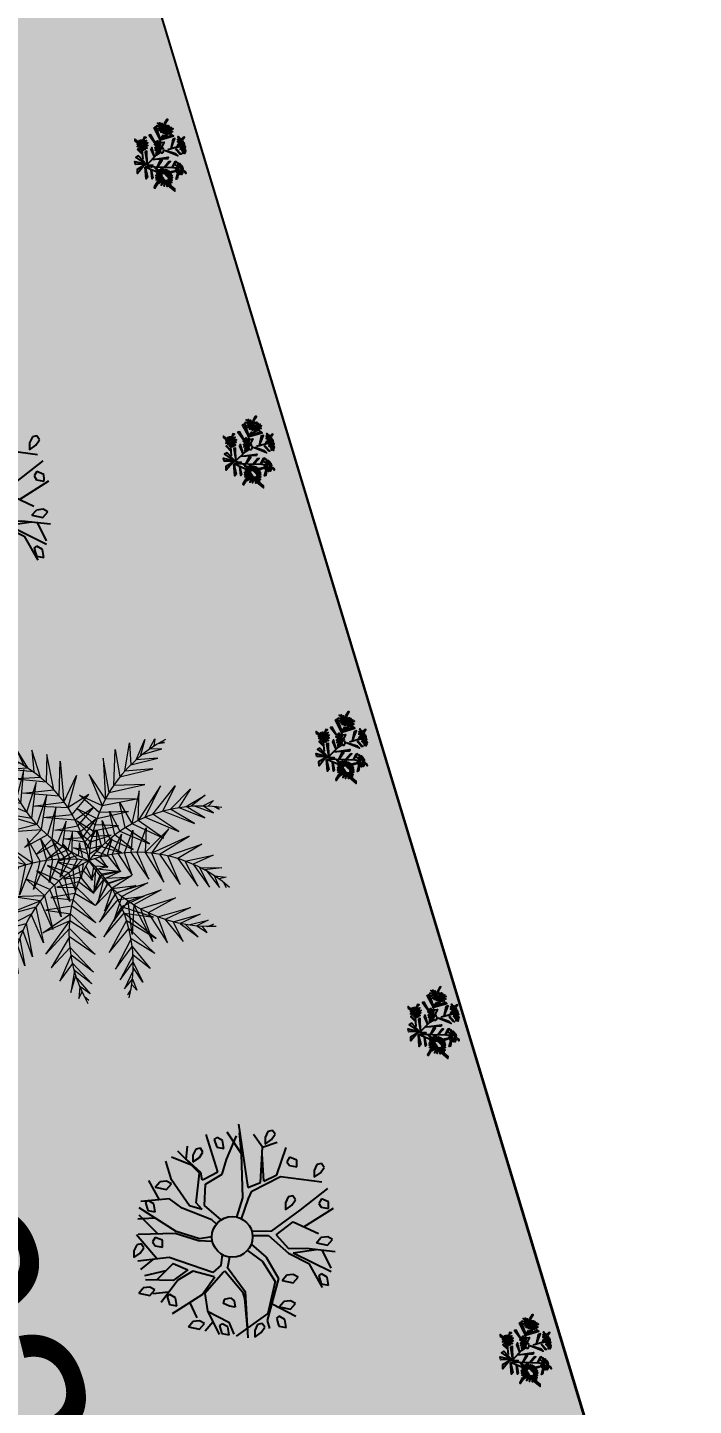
# Model space of a CAD drawing. Header units: millimetres. Extents: x 605064 to 1210630, y 1310999 to 2622410.
# Drawn here: x 605289.35 to 605299.66, y 1311130.92 to 1311152.23 of the extents above; entities that cross this region are included whole.
import ezdxf

# ---------------------------------------------------------------- set-up
doc = ezdxf.new("R2010")
doc.units = ezdxf.units.MM
doc.header["$PDMODE"] = 32
doc.header["$PDSIZE"] = 0.3
for name, color, linetype in [('ARBOLES', 102, 'Continuous'), ('FLORES', 7, 'Continuous'), ('MUEBLES', 1, 'Continuous'), ('PALME-1', 82, 'Continuous')]:
    doc.layers.add(name, color=color, linetype=linetype)
doc.styles.add('PUNTOS PI', font='arial.ttf', dxfattribs={"height": 2.75})
doc.dimstyles.new('COTAS LINDEROS', dxfattribs={"dimscale": 40, "dimtxt": 2.75, "dimasz": 0.06, "dimexe": 0.005, "dimexo": 0.005, "dimgap": 0.005, "dimtad": 2, "dimzin": 0, "dimdsep": 46, "dimtxsty": 'PUNTOS PI', "dimcen": 0.09, "dimclrd": 1, "dimclre": 1, "dimclrt": 3, "dimadec": 0, "dimazin": 0, "dimtfac": 1, "dimtofl": 0, "dimtmove": 0, "dimatfit": 3, "dimldrblk": 'ARCHTICK', "dimfxl": 1, "dimtolj": 1, "dimtzin": 0, "dimarcsym": 0})

# ---------------------------------------------------------------- blocks, each defined once
blk = doc.blocks.new('p_arbol04')
at = {"layer": 'ARBOLES'}
for p, q in [((-1.003, 0.765), (-1.206, 2.042)), ((-0.408, 1.55), (-1.03, 2.13)), ((-0.623, 1.751), (-0.408, 2.362)), ((0.051, 1.875), (0.346, 2.362)), ((0.761, 1.696), (0.543, 2.316)), ((0.739, 1.388), (0.805, 2.293)), ((0.772, 1.945), (1.1, 2.177)), ((-1.138, 1.515), (-1.476, 1.85)), ((-1.41, 1.113), (-1.364, 1.898)), ((-0.178, 0.97), (0.051, 1.875)), ((0.778, 1.371), (0.783, 1.942)), ((1.121, 1.006), (1.721, 1.988)), ((-1.98, 0.646), (-1.849, 1.574)), ((-1.07, 0.749), (-1.815, 1.547)), ((-0.375, 1.086), (-0.408, 1.55)), ((0.018, 0.878), (0.739, 1.388)), ((0.636, 1.196), (0.778, 1.371)), ((2.581, 1.481), (1.362, 0.043)), ((1.571, 1.059), (2.283, 1.298)), ((1.984, 0.831), (2.181, 1.574)), ((1.984, 0.831), (2.41, 1.295)), ((-1.718, 0.414), (-2.406, 1.04)), ((-0.047, 0.205), (-0.375, 1.086)), ((-0.014, 0.623), (-0.178, 0.97)), ((-0.014, 0.623), (0.018, 0.878)), ((0.117, 0.646), (0.608, 1.04)), ((0.608, 1.04), (1.158, 0.873)), ((0.704, 1.166), (0.636, 1.196)), ((0.708, 1.165), (1.121, 1.006)), ((1.034, -0.05), (1.984, 0.831)), ((1.158, 0.873), (1.571, 1.059)), ((2.541, 0.507), (2.64, 0.947)), ((-2.144, -0.12), (-2.668, 0.507)), ((-2.077, 0.227), (-2.603, 0.599)), ((-2.079, 0.738), (-2.537, 0.808)), ((-1.194, -0.839), (-1.718, 0.414)), ((-0.777, 0.094), (-1.07, 0.749)), ((-0.71, 0.11), (-1.003, 0.765)), ((0.136, -0.002), (0.117, 0.646)), ((1.722, -0.143), (2.541, 0.507)), ((2.541, 0.507), (2.934, 0.275)), ((-2.489, -0.25), (-2.832, 0.066)), ((-1.768, 0.206), (-2.439, 0.251)), ((-1.768, 0.206), (-1.62, -0.236)), ((-0.515, -0.225), (-0.777, 0.094)), ((-0.425, -0.127), (-0.71, 0.11)), ((-0.057, 0.021), (-0.047, 0.205)), ((1.362, 0.043), (1.722, -0.143)), ((1.82, -0.189), (2.383, 0.381)), ((-2.046, -0.213), (-2.865, -0.282)), ((-1.62, -0.236), (-2.144, -0.12)), ((-1.554, -0.375), (-2.046, -0.213)), ((-1.259, -0.955), (-1.554, -0.375)), ((0.496, -0.29), (1.034, -0.05)), ((0.551, -0.431), (1.132, -0.189)), ((1.132, -0.189), (1.362, -0.12)), ((1.362, -0.12), (2.246, -0.468)), ((1.82, -0.189), (2.214, -0.352)), ((2.214, -0.352), (3, -0.027)), ((-1.882, -1.048), (-2.898, -0.746)), ((-0.866, -0.885), (-0.616, -0.706)), ((2.246, -0.468), (2.934, -1.488)), ((-2.313, -0.92), (-2.505, -1.372)), ((-1.816, -1.071), (-2.144, -1.465)), ((-1.259, -0.978), (-1.882, -1.048)), ((-0.995, -1.071), (-1.816, -1.071)), ((-0.866, -0.885), (-1.194, -0.839)), ((-0.925, -1.07), (-1.039, -1.872)), ((-0.995, -1.07), (-0.925, -1.07)), ((-0.803, -1.07), (-0.978, -1.928)), ((-0.803, -1.071), (-0.801, -1.071)), ((-0.53, -0.911), (-0.801, -1.071)), ((-0.036, -1.178), (0.018, -1.72)), ((0.182, -1.14), (0.182, -1.72)), ((0.394, -1.003), (0.706, -1.349)), ((0.866, -1.332), (0.474, -0.903)), ((-2.144, -1.465), (-2.439, -2.184)), ((-2.153, -1.476), (-1.98, -2.161)), ((0.706, -1.349), (0.706, -2.138)), ((0.87, -1.512), (0.805, -2.045)), ((0.866, -1.332), (1.886, -1.558)), ((0.87, -1.512), (1.493, -1.628)), ((1.886, -1.558), (2.902, -1.744)), ((-2.287, -1.813), (-2.636, -1.813)), ((-0.978, -1.928), (-1.955, -2.892)), ((-1.039, -1.872), (-1.152, -2.045)), ((0.018, -1.72), (-0.178, -2.393)), ((0.182, -1.72), (-0.047, -2.416)), ((1.493, -1.628), (1.722, -2.416)), ((1.591, -1.966), (2.574, -2.254)), ((-1.98, -2.161), (-2.144, -2.509)), ((-1.152, -2.045), (-1.536, -2.447)), ((-0.047, -2.416), (-1.194, -2.973)), ((-0.178, -2.393), (-1.03, -2.857)), ((0.706, -2.138), (0.87, -2.787)), ((0.805, -2.045), (1.165, -2.44)), ((0.805, -2.231), (1.132, -3.437)), ((0.805, -2.231), (1.328, -2.67)), ((-1.03, -2.857), (-2.144, -2.602)), ((-1.525, -2.442), (-1.759, -2.685)), ((-0.735, -2.764), (-0.539, -3.53)), ((0.87, -2.787), (0.608, -3.553)), ((1.165, -2.44), (1.657, -3.135)), ((1.427, -2.811), (1.198, -3.367))]:
    blk.add_line(p, q, dxfattribs=at)
at = {"layer": 'ARBOLES', "color": 1}
for p, q in [((-0.431, 2.094), (-0.267, 1.802)), ((-0.431, 2.094), (-0.229, 2.094)), ((-0.079, 1.961), (-0.229, 2.094)), ((-0.965, 2.011), (-1.091, 1.802)), ((-1.091, 1.802), (-0.979, 1.616)), ((-0.979, 1.616), (-0.829, 1.802)), ((-0.965, 2.011), (-0.866, 1.988)), ((-0.829, 1.802), (-0.866, 1.988)), ((-0.267, 1.802), (-0.042, 1.802)), ((-0.042, 1.802), (-0.079, 1.961)), ((1.008, 1.882), (0.858, 1.749)), ((0.858, 1.749), (1.083, 1.696)), ((1.196, 1.935), (1.008, 1.882)), ((1.083, 1.696), (1.271, 1.722)), ((1.308, 1.855), (1.196, 1.935)), ((1.271, 1.722), (1.308, 1.855)), ((1.772, 1.719), (1.646, 1.51)), ((1.772, 1.719), (1.87, 1.696)), ((1.908, 1.51), (1.87, 1.696)), ((-2.254, 1.324), (-2.404, 1.191)), ((-2.066, 1.377), (-2.254, 1.324)), ((-1.954, 1.298), (-2.066, 1.377)), ((-1.991, 1.165), (-1.954, 1.298)), ((1.646, 1.51), (1.758, 1.324)), ((1.758, 1.324), (1.908, 1.51)), ((-2.404, 1.191), (-2.179, 1.138)), ((-2.179, 1.138), (-1.991, 1.165)), ((-1.691, 1.085), (-1.729, 0.953)), ((-1.729, 0.953), (-1.616, 0.767)), ((-1.541, 1.112), (-1.691, 1.085)), ((-1.579, 0.793), (-1.466, 0.899)), ((-1.466, 0.899), (-1.541, 1.112)), ((-1.616, 0.767), (-1.579, 0.793)), ((2.808, 0.634), (2.658, 0.501)), ((2.658, 0.501), (2.883, 0.448)), ((2.995, 0.687), (2.808, 0.634)), ((2.883, 0.448), (3.07, 0.475)), ((3.108, 0.608), (2.995, 0.687)), ((3.07, 0.475), (3.108, 0.608)), ((-3.093, 0.395), (-2.928, 0.103)), ((-3.093, 0.395), (-2.891, 0.395)), ((-2.928, 0.103), (-2.703, 0.103)), ((-2.741, 0.262), (-2.891, 0.395)), ((-2.703, 0.103), (-2.741, 0.262)), ((-2.614, -0.298), (-2.741, -0.507)), ((-2.614, -0.298), (-2.516, -0.322)), ((-2.479, -0.507), (-2.516, -0.322)), ((2.695, -0.322), (2.658, -0.454)), ((2.845, -0.295), (2.695, -0.322)), ((2.92, -0.507), (2.845, -0.295)), ((-2.741, -0.507), (-2.628, -0.693)), ((-2.628, -0.693), (-2.479, -0.507)), ((2.658, -0.454), (2.77, -0.64)), ((2.77, -0.64), (2.808, -0.613)), ((2.808, -0.613), (2.92, -0.507)), ((1.758, -1.091), (1.608, -1.224)), ((1.945, -1.038), (1.758, -1.091)), ((2.058, -1.118), (1.945, -1.038)), ((2.02, -1.251), (2.058, -1.118)), ((3.033, -1.091), (2.883, -1.224)), ((3.22, -1.038), (3.033, -1.091)), ((3.333, -1.118), (3.22, -1.038)), ((3.295, -1.251), (3.333, -1.118)), ((-2.868, -1.357), (-2.703, -1.649)), ((-2.868, -1.357), (-2.666, -1.357)), ((-2.516, -1.489), (-2.666, -1.357)), ((-2.479, -1.649), (-2.516, -1.489)), ((-1.669, -1.683), (-1.552, -1.621)), ((-1.552, -1.621), (-1.406, -1.724)), ((1.608, -1.224), (1.833, -1.277)), ((1.833, -1.277), (2.02, -1.251)), ((2.883, -1.224), (3.108, -1.277)), ((3.108, -1.277), (3.295, -1.251)), ((-2.703, -1.649), (-2.479, -1.649)), ((-2.239, -2.024), (-2.366, -2.233)), ((-2.239, -2.024), (-2.141, -2.047)), ((-1.61, -1.869), (-1.669, -1.683)), ((-1.523, -2.014), (-1.61, -1.869)), ((-1.406, -1.869), (-1.523, -2.014)), ((-1.406, -1.724), (-1.406, -1.869)), ((2.395, -1.834), (2.358, -1.967)), ((2.358, -1.967), (2.47, -2.153)), ((2.545, -1.808), (2.395, -1.834)), ((2.508, -2.126), (2.62, -2.02)), ((2.62, -2.02), (2.545, -1.808)), ((-2.366, -2.233), (-2.254, -2.418)), ((-2.254, -2.418), (-2.104, -2.233)), ((-2.104, -2.233), (-2.141, -2.047)), ((2.47, -2.153), (2.508, -2.126)), ((-0.019, -2.525), (0.146, -2.817)), ((-0.019, -2.525), (0.183, -2.525)), ((0.146, -2.817), (0.371, -2.817)), ((0.333, -2.657), (0.183, -2.525)), ((0.371, -2.817), (0.333, -2.657)), ((1.481, -2.551), (1.646, -2.843)), ((1.481, -2.551), (1.683, -2.551)), ((1.833, -2.684), (1.683, -2.551)), ((1.87, -2.843), (1.833, -2.684)), ((-1.654, -2.896), (-1.804, -3.029)), ((-1.804, -3.029), (-1.579, -3.082)), ((-1.466, -2.843), (-1.654, -2.896)), ((-1.579, -3.082), (-1.391, -3.055)), ((-1.354, -2.923), (-1.466, -2.843)), ((-1.391, -3.055), (-1.354, -2.923)), ((-1.194, -2.973), (-1.325, -3.182)), ((-0.979, -3.162), (-1.091, -3.347)), ((-0.866, -3.162), (-0.979, -3.135)), ((-0.829, -3.347), (-0.866, -3.162)), ((-0.656, -2.976), (-0.491, -3.268)), ((-0.656, -2.976), (-0.454, -2.976)), ((-0.304, -3.109), (-0.454, -2.976)), ((-0.267, -3.268), (-0.304, -3.109)), ((0.797, -3.245), (0.671, -3.454)), ((0.797, -3.245), (0.896, -3.268)), ((1.646, -2.843), (1.87, -2.843)), ((-1.091, -3.347), (-0.979, -3.533)), ((-0.979, -3.533), (-0.829, -3.347)), ((-0.491, -3.268), (-0.267, -3.268)), ((0.671, -3.454), (0.783, -3.639)), ((0.783, -3.639), (0.933, -3.454)), ((0.933, -3.454), (0.896, -3.268))]:
    blk.add_line(p, q, dxfattribs=at)
at = {"layer": 'ARBOLES'}
blk.add_circle((-0.03, -0.578), 0.6, dxfattribs=at)
blk = doc.blocks.new('A$C48C97B70')
at = {"layer": 'PALME-1', "lineweight": 5}
for p, q in [((2.072, 6.54), (2.171, 6.533)), ((2.216, 6.497), (2.072, 6.54)), ((2.109, 6.384), (2.41, 6.325)), ((2.556, 6.176), (2.109, 6.384)), ((2.315, 6.6), (2.309, 6.418)), ((2.41, 6.325), (2.315, 6.6)), ((2.552, 6.547), (2.605, 6.122)), ((2.687, 6.026), (2.552, 6.547)), ((2.903, 6.407), (2.793, 5.89)), ((2.912, 5.72), (2.903, 6.407)), ((2.171, 6.148), (2.687, 6.026)), ((2.793, 5.89), (2.171, 6.148)), ((3.221, 6.198), (3.009, 5.561)), ((3.129, 5.334), (3.221, 6.198)), ((2.251, 5.877), (2.912, 5.72)), ((3.009, 5.561), (2.251, 5.877)), ((3.21, 5.152), (3.477, 5.948)), ((3.477, 5.948), (3.277, 4.976)), ((2.388, 5.472), (3.129, 5.334)), ((3.21, 5.152), (2.388, 5.472)), ((3.277, 4.976), (3.756, 5.506)), ((3.756, 5.506), (3.328, 4.818)), ((2.535, 5.1), (3.277, 4.976)), ((3.328, 4.818), (2.535, 5.1)), ((2.683, 4.767), (3.377, 4.635)), ((3.409, 4.484), (2.683, 4.767)), ((3.909, 4.977), (3.328, 4.818)), ((3.377, 4.635), (3.909, 4.977)), ((5.099, 4.709), (4.7, 4.004)), ((4.863, 4.035), (5.099, 4.709)), ((5.621, 4.675), (4.863, 4.035)), ((5.049, 4.06), (5.621, 4.675)), ((1.619, 4.431), (2.125, 3.798)), ((1.959, 3.803), (1.619, 4.431)), ((2.169, 4.399), (2.125, 3.798)), ((2.314, 3.783), (2.169, 4.399)), ((2.871, 4.392), (3.435, 4.33)), ((3.454, 4.176), (2.871, 4.392)), ((3.925, 4.65), (3.409, 4.484)), ((3.435, 4.33), (3.925, 4.65)), ((3.893, 4.364), (3.454, 4.176)), ((3.464, 4.032), (3.893, 4.364)), ((4.221, 3.864), (4.266, 4.448)), ((4.266, 4.448), (4.368, 3.915)), ((4.516, 3.959), (4.561, 4.59)), ((4.561, 4.59), (4.7, 4.004)), ((5.248, 4.076), (5.963, 4.571)), ((5.963, 4.571), (5.505, 4.079)), ((5.691, 4.07), (6.298, 4.391)), ((6.298, 4.391), (5.897, 4.047)), ((0.788, 4.157), (1.318, 3.745)), ((1.572, 3.782), (0.788, 4.157)), ((1.109, 4.315), (1.959, 3.803)), ((1.771, 3.798), (1.109, 4.315)), ((2.483, 4.305), (2.467, 3.763)), ((2.621, 3.736), (2.483, 4.305)), ((2.742, 4.179), (2.773, 3.702)), ((2.911, 3.665), (2.742, 4.179)), ((2.956, 4.034), (3.027, 3.628)), ((3.19, 3.57), (2.956, 4.034)), ((3.012, 4.138), (3.464, 4.032)), ((3.469, 3.911), (3.012, 4.138)), ((3.468, 3.739), (3.827, 4.113)), ((3.827, 4.113), (3.469, 3.911)), ((3.685, 3.61), (3.842, 4.104)), ((3.842, 4.104), (3.836, 3.693)), ((3.945, 3.747), (4.03, 4.282)), ((4.03, 4.282), (4.076, 3.806)), ((4.7, 4.004), (5.327, 3.442)), ((5.327, 3.442), (4.863, 4.035)), ((5.049, 4.06), (5.724, 3.492)), ((5.724, 3.492), (5.248, 4.076)), ((5.505, 4.079), (6.145, 3.565)), ((6.145, 3.565), (5.691, 4.07)), ((5.897, 4.047), (6.422, 3.625)), ((6.068, 4.019), (6.59, 4.15)), ((6.422, 3.625), (6.068, 4.019)), ((6.59, 4.15), (6.19, 3.993)), ((0.485, 3.926), (0.936, 3.651)), ((1.136, 3.706), (0.485, 3.926)), ((1.318, 3.745), (0.768, 3.135)), ((0.768, 3.135), (1.136, 3.706)), ((1.771, 3.798), (1.195, 3.13)), ((1.195, 3.13), (1.572, 3.782)), ((1.595, 3.144), (1.959, 3.803)), ((2.125, 3.798), (1.595, 3.144)), ((1.958, 3.173), (2.314, 3.783)), ((2.467, 3.763), (1.958, 3.173)), ((2.375, 3.225), (2.621, 3.736)), ((2.773, 3.702), (2.375, 3.225)), ((2.661, 3.273), (2.911, 3.665)), ((3.181, 3.857), (3.468, 3.739)), ((3.462, 3.617), (3.181, 3.857)), ((3.836, 3.693), (4.254, 3.401)), ((4.254, 3.401), (3.945, 3.747)), ((4.076, 3.806), (4.544, 3.399)), ((4.544, 3.399), (4.221, 3.864)), ((4.368, 3.915), (4.964, 3.413)), ((4.964, 3.413), (4.516, 3.959)), ((6.261, 3.976), (6.658, 3.683)), ((6.462, 3.919), (6.749, 3.967)), ((6.658, 3.683), (6.462, 3.919)), ((6.749, 3.967), (6.592, 3.874)), ((6.706, 3.831), (6.813, 3.725)), ((6.813, 3.725), (6.759, 3.809)), ((0.108, 3.437), (0.277, 3.37)), ((0.398, 3.434), (0.108, 3.437)), ((0.236, 3.642), (0.655, 3.551)), ((0.772, 3.596), (0.236, 3.642)), ((0.588, 3.523), (0.242, 3.171)), ((0.242, 3.171), (0.398, 3.434)), ((0.936, 3.651), (0.485, 3.15)), ((0.485, 3.15), (0.772, 3.596)), ((3.027, 3.628), (2.661, 3.273)), ((2.982, 3.339), (3.19, 3.57)), ((3.302, 3.524), (2.982, 3.339)), ((3.333, 3.347), (3.387, 2.981)), ((3.581, 3.546), (3.927, 3.415)), ((3.927, 3.415), (3.685, 3.61)), ((0.172, 3.309), (0.083, 3.188)), ((0.083, 3.188), (0.123, 3.278)), ((2.517, 3.065), (2.973, 2.919)), ((3.058, 3.034), (2.517, 3.065)), ((3.248, 3.258), (2.731, 3.212)), ((2.731, 3.212), (3.134, 3.129)), ((3.331, 2.658), (3.058, 3.034)), ((3.134, 3.129), (3.331, 2.658)), ((3.387, 2.981), (3.248, 3.258)), ((3.534, 3.189), (3.34, 2.708)), ((3.34, 2.708), (3.598, 3.029)), ((3.494, 3.304), (3.845, 3.186)), ((3.845, 3.186), (3.534, 3.189)), ((3.598, 3.029), (4.106, 2.989)), ((2.305, 2.87), (2.804, 2.657)), ((2.885, 2.79), (2.305, 2.87)), ((3.27, 2.374), (2.885, 2.79)), ((2.973, 2.919), (3.27, 2.374)), ((3.647, 2.918), (3.373, 2.451)), ((3.373, 2.451), (3.71, 2.789)), ((4.106, 2.989), (3.647, 2.918)), ((3.71, 2.789), (4.331, 2.805)), ((4.331, 2.805), (3.785, 2.652)), ((1.871, 2.113), (2.646, 2.352)), ((2.103, 2.613), (2.646, 2.352)), ((2.729, 2.522), (2.103, 2.613)), ((2.646, 2.352), (3.06, 1.619)), ((3.166, 1.967), (2.729, 2.522)), ((2.804, 2.657), (3.166, 1.967)), ((3.785, 2.652), (3.45, 2.173)), ((3.45, 2.173), (3.866, 2.519)), ((3.953, 2.391), (3.586, 1.876)), ((3.866, 2.519), (4.646, 2.527)), ((4.646, 2.527), (3.953, 2.391)), ((1.792, 1.596), (2.581, 2.199)), ((2.516, 2.023), (1.792, 1.596)), ((2.581, 2.199), (1.871, 2.113)), ((2.516, 2.023), (2.926, 1.242)), ((3.06, 1.619), (2.581, 2.199)), ((3.586, 1.876), (4.066, 2.239)), ((3.926, 1.441), (4.066, 2.239)), ((4.172, 2.112), (3.926, 1.441)), ((4.066, 2.239), (4.908, 2.274)), ((4.908, 2.274), (4.172, 2.112)), ((4.35, 1.136), (4.172, 2.112)), ((2.457, 1.832), (1.821, 1.24)), ((2.926, 1.242), (2.457, 1.832)), ((4.3, 1.974), (5.183, 1.983)), ((4.3, 1.974), (4.35, 1.136)), ((5.183, 1.983), (4.444, 1.835)), ((4.444, 1.835), (4.68, 0.999)), ((4.68, 0.999), (4.639, 1.669)), ((4.639, 1.669), (5.461, 1.659)), ((1.821, 1.24), (2.399, 1.582)), ((2.369, 1.398), (1.925, 0.874)), ((2.764, 0.846), (2.369, 1.398)), ((2.399, 1.582), (2.764, 0.846)), ((5.461, 1.659), (4.789, 1.558)), ((4.789, 1.558), (5.053, 0.924)), ((5.053, 0.924), (4.963, 1.444)), ((4.963, 1.444), (5.636, 1.437)), ((5.636, 1.437), (5.112, 1.358)), ((5.112, 1.358), (5.431, 0.925)), ((1.925, 0.874), (2.347, 1.192)), ((2.338, 1.019), (2.097, 0.538)), ((2.647, 0.589), (2.338, 1.019)), ((2.347, 1.192), (2.647, 0.589)), ((5.431, 0.925), (5.223, 1.3)), ((5.289, 1.268), (5.782, 1.241)), ((5.782, 1.241), (5.48, 1.184)), ((5.48, 1.184), (5.67, 0.964)), ((5.67, 0.964), (5.609, 1.136)), ((5.724, 1.097), (5.874, 1.11)), ((5.874, 1.11), (5.78, 1.08)), ((2.097, 0.538), (2.337, 0.894)), ((2.338, 0.821), (2.539, 0.37)), ((2.351, 0.612), (2.242, 0.343)), ((2.242, 0.343), (2.366, 0.476)), ((2.539, 0.37), (2.351, 0.612)), ((2.384, 0.355), (2.464, 0.229)), ((2.464, 0.229), (2.394, 0.298))]:
    blk.add_line(p, q, dxfattribs=at)
for points in [[(2.155, 6.219), (2.027, 6.48), (2.16, 6.356)], [(2.156, 6.01), (2.325, 6.474), (2.155, 6.219)], [(2.17, 6.478), (2.241, 6.61), (2.176, 6.535)], [(2.17, 5.812), (1.897, 6.276), (2.16, 5.937)], [(2.191, 5.641), (2.448, 6.263), (2.17, 5.812)], [(2.271, 5.255), (2.584, 6.015), (2.227, 5.436)], [(2.227, 5.436), (1.748, 5.928), (2.191, 5.641)], [(4.393, 4.884), (4.496, 5.717), (4.256, 4.754)], [(4.545, 5.014), (4.834, 5.833), (4.75, 5.166)], [(4.907, 5.267), (5.211, 5.884), (5.087, 5.37)], [(5.242, 5.447), (5.588, 5.859), (5.357, 5.498)], [(5.621, 5.597), (5.824, 5.804), (5.752, 5.637)], [(5.87, 5.669), (6.018, 5.646), (5.926, 5.682)], [(2.346, 5.01), (1.67, 5.556), (2.271, 5.255)], [(2.418, 4.824), (2.773, 5.631), (2.346, 5.01)], [(4.256, 4.754), (4.053, 5.439), (4.142, 4.634)], [(5.087, 5.37), (5.76, 5.335), (5.242, 5.447)], [(5.424, 5.526), (5.918, 5.521), (5.621, 5.597)], [(2.418, 4.824), (1.666, 5.198), (2.495, 4.652)], [(2.57, 4.504), (2.932, 5.265), (2.495, 4.652)], [(4.019, 4.489), (3.686, 5.027), (4.142, 4.634)], [(4.393, 4.884), (5.273, 4.819), (4.545, 5.014)], [(4.75, 5.166), (5.571, 5.125), (4.907, 5.267)], [(2.495, 4.652), (1.781, 4.688), (2.57, 4.504)], [(2.749, 4.211), (3.062, 4.925), (2.665, 4.34)], [(3.836, 4.239), (3.531, 4.739), (3.925, 4.367)], [(4.142, 4.634), (4.98, 4.546), (4.256, 4.754)], [(2.665, 4.34), (2.047, 4.205), (2.57, 4.504)], [(2.936, 3.961), (3.195, 4.526), (2.84, 4.084)], [(3.681, 3.983), (3.437, 4.467), (3.752, 4.108)], [(3.925, 4.367), (4.703, 4.31), (4.019, 4.489)], [(2.84, 4.084), (2.267, 3.963), (2.749, 4.211)], [(3.112, 3.763), (3.275, 4.247), (3.03, 3.852)], [(3.551, 3.72), (3.388, 4.212), (3.624, 3.876)], [(3.752, 4.108), (4.371, 4.052), (3.836, 4.239)], [(3.03, 3.852), (2.492, 3.783), (2.936, 3.961)], [(3.235, 3.642), (2.716, 3.653), (3.112, 3.763)], [(3.325, 3.56), (3.354, 3.929), (3.235, 3.642)], [(3.504, 3.607), (3.861, 3.703), (3.551, 3.72)], [(3.624, 3.876), (4.134, 3.884), (3.681, 3.983)], [(3.73, 3.458), (4.128, 3.79), (3.902, 3.447)], [(4.023, 3.434), (4.383, 3.838), (4.165, 3.413)], [(4.318, 3.383), (4.671, 3.85), (4.469, 3.347)], [(4.618, 3.304), (4.996, 3.811), (4.797, 3.243)], [(2.338, 3.057), (1.86, 3.471), (2.176, 2.959)], [(2.614, 3.199), (2.169, 3.579), (2.474, 3.131)], [(2.892, 3.311), (2.453, 3.629), (2.757, 3.26)], [(3.173, 3.397), (2.712, 3.637), (3.007, 3.35)], [(3.007, 3.35), (2.918, 2.847), (2.892, 3.311)], [(3.291, 3.426), (3.14, 3.089), (3.173, 3.397)], [(3.608, 3.461), (3.828, 3.163), (3.73, 3.458)], [(3.902, 3.447), (4.096, 2.975), (4.023, 3.434)], [(4.165, 3.413), (4.34, 2.817), (4.318, 3.383)], [(4.469, 3.347), (4.701, 2.603), (4.618, 3.304)], [(4.951, 3.181), (5.513, 3.622), (4.797, 3.243)], [(2.039, 2.865), (1.395, 3.175), (2.176, 2.959)], [(2.474, 3.131), (2.407, 2.354), (2.338, 3.057)], [(2.757, 3.26), (2.714, 2.641), (2.614, 3.199)], [(3.645, 3.048), (3.314, 2.661), (3.689, 2.935)], [(3.524, 3.316), (3.359, 2.985), (3.577, 3.207)], [(3.577, 3.207), (4.054, 3.003), (3.645, 3.048)], [(4.797, 3.243), (5.023, 2.432), (4.951, 3.181)], [(5.122, 3.102), (5.935, 3.312), (4.951, 3.181)], [(5.122, 3.102), (5.384, 2.259), (5.298, 3.008)], [(5.298, 3.008), (6.166, 3.04), (5.516, 2.873)], [(1.889, 2.751), (1.05, 2.782), (2.039, 2.865)], [(1.889, 2.751), (1.814, 1.872), (1.737, 2.622)], [(2.176, 2.959), (2.13, 2.118), (2.039, 2.865)], [(3.735, 2.799), (3.284, 2.372), (3.778, 2.649)], [(3.689, 2.935), (4.213, 2.799), (3.735, 2.799)], [(5.516, 2.873), (5.778, 2.094), (5.667, 2.764)], [(5.667, 2.764), (6.352, 2.708), (5.829, 2.634)], [(1.737, 2.622), (0.883, 2.467), (1.554, 2.443)], [(1.554, 2.443), (1.465, 1.626), (1.429, 2.305)], [(3.815, 2.498), (3.259, 1.952), (3.845, 2.347)], [(3.778, 2.649), (4.355, 2.548), (3.815, 2.498)], [(3.845, 2.347), (4.468, 2.241), (3.872, 2.159)], [(5.829, 2.634), (6.043, 1.995), (5.957, 2.518)], [(5.957, 2.518), (6.468, 2.348), (6.047, 2.431)], [(6.097, 2.378), (6.274, 1.917), (6.236, 2.221)], [(1.198, 2.002), (0.737, 1.726), (1.13, 1.897)], [(1.429, 2.305), (0.772, 2.102), (1.299, 2.143)], [(1.299, 2.143), (1.227, 1.473), (1.198, 2.002)], [(3.872, 2.159), (3.253, 1.588), (3.887, 1.994)], [(3.887, 1.994), (4.536, 1.694), (3.872, 2.159)], [(6.236, 2.221), (6.503, 2.108), (6.321, 2.114)], [(6.394, 2.016), (6.426, 1.87), (6.427, 1.969)], [(1.092, 1.835), (1.018, 1.347), (0.99, 1.652)], [(3.895, 1.806), (3.264, 1.188), (3.891, 1.606)], [(3.895, 1.806), (4.452, 1.178), (3.887, 1.994)], [(0.99, 1.652), (0.753, 1.484), (0.93, 1.529)], [(0.88, 1.418), (0.879, 1.268), (0.858, 1.364)], [(3.87, 1.351), (3.296, 0.762), (3.843, 1.166)], [(3.891, 1.606), (4.315, 0.848), (3.87, 1.351)], [(3.843, 1.166), (4.104, 0.531), (3.8, 0.963)], [(3.8, 0.963), (3.329, 0.481), (3.756, 0.796)], [(3.756, 0.796), (3.836, 0.264), (3.718, 0.676)], [(3.694, 0.607), (3.365, 0.24), (3.618, 0.413)], [(3.618, 0.413), (3.639, 0.123), (3.562, 0.288)], [(3.507, 0.179), (3.392, 0.083), (3.48, 0.128)]]:
    blk.add_lwpolyline(points, dxfattribs=at)
for centre, start, end in [((5.589, 6.144), 171.0105, 231.4464), ((6.694, 2.334), 100.4762, 160.9122), ((4.041, 0.074), 99.9493, 160.3853), ((0.46, 1.763), 329.1163, 29.5523), ((3.594, 0.025), 32.0006, 92.4366)]:
    blk.add_arc(centre, 3.435, start, end, dxfattribs=at)
at = {"layer": 'PALME-1', "lineweight": 5, "extrusion": (0, 0, -1)}
for centre, major_axis, start_param, end_param in [((0.035, 3.843), (2.429, 2.429), -0.156897, 0.89791), ((1.947, 0.368), (-2.429, 2.429), 0.182844, 1.237651), ((5.421, 0.645), (-2.429, 2.429), 0.173647, 1.228454), ((5.771, 0.927), (2.429, 2.429), 3.700109, 4.754916), ((6.759, 4.372), (-2.429, 2.429), 4.173367, 5.228174)]:
    blk.add_ellipse(centre, major_axis=major_axis, ratio=1, start_param=start_param, end_param=end_param, dxfattribs=at)
blk = doc.blocks.new('FLORES-1')
at = {"color": 86, "linetype": 'Continuous'}
for p, q in [((0.05, 0.385), (0.045, 0.422)), ((0.05, 0.382), (0.061, 0.281)), ((0.054, 0.385), (0.068, 0.419)), ((-0.188, 0.272), (-0.183, 0.181)), ((-0.183, 0.181), (-0.159, 0.155)), ((-0.159, 0.155), (-0.182, 0.283)), ((0.23, 0.294), (0.188, 0.231)), ((-0.141, 0.099), (-0.027, -0.013)), ((-0.074, 0.088), (-0.105, 0.101)), ((-0.064, 0.077), (-0.101, 0.09)), ((0.056, 0.146), (-0.002, 0.01)), ((0.168, 0.017), (0.07, -0.012)), ((0.168, 0.017), (0.196, 0.029))]:
    blk.add_line(p, q, dxfattribs=at)
at = {"color": 1, "linetype": 'Continuous'}
for p, q in [((-0.183, 0.183), (-0.196, 0.169)), ((0.056, 0.146), (0.064, 0.192)), ((0.069, 0.177), (0.069, 0.199))]:
    blk.add_line(p, q, dxfattribs=at)
for points in [[(0.084, 0.441), (0.152, 0.44), (0.085, 0.447), (0.124, 0.455), (0.072, 0.453), (0.087, 0.468), (0.06, 0.456), (0.064, 0.474), (0.051, 0.456), (0.05, 0.474), (0.045, 0.457), (0.036, 0.47), (0.04, 0.457), (0.023, 0.465), (0.033, 0.457), (0.015, 0.47), (0.017, 0.454), (-0.001, 0.459), (0.011, 0.451), (-0.017, 0.462), (-0.001, 0.45), (-0.035, 0.448), (-0.004, 0.442), (-0.047, 0.437), (0.006, 0.44), (-0.037, 0.419), (0.016, 0.439), (-0.004, 0.418), (0.022, 0.443), (0.016, 0.409), (0.033, 0.442), (0.036, 0.418), (0.042, 0.442), (0.05, 0.41), (0.048, 0.441), (0.076, 0.417), (0.065, 0.439), (0.107, 0.412), (0.074, 0.44), (0.127, 0.42), (0.089, 0.442)], [(-0.157, 0.318), (-0.107, 0.327), (-0.161, 0.329), (-0.128, 0.346), (-0.163, 0.335), (-0.148, 0.355), (-0.167, 0.338), (-0.169, 0.36), (-0.176, 0.339), (-0.18, 0.36), (-0.181, 0.338), (-0.191, 0.359), (-0.192, 0.336), (-0.209, 0.354), (-0.2, 0.336), (-0.227, 0.342), (-0.209, 0.328), (-0.239, 0.333), (-0.212, 0.32), (-0.244, 0.321), (-0.209, 0.317), (-0.238, 0.301), (-0.202, 0.317), (-0.228, 0.286), (-0.194, 0.311), (-0.202, 0.277), (-0.182, 0.31), (-0.176, 0.275), (-0.173, 0.31), (-0.152, 0.282), (-0.163, 0.32), (-0.123, 0.296), (-0.161, 0.315)], [(0.271, 0.347), (0.243, 0.307), (0.28, 0.334), (0.258, 0.297), (0.289, 0.324), (0.268, 0.282), (0.294, 0.316), (0.29, 0.273), (0.305, 0.315), (0.317, 0.258), (0.315, 0.304), (0.35, 0.265), (0.327, 0.307), (0.374, 0.287), (0.344, 0.313), (0.369, 0.309), (0.332, 0.326), (0.352, 0.33), (0.324, 0.336), (0.331, 0.347), (0.316, 0.346), (0.319, 0.362), (0.304, 0.362), (0.306, 0.384), (0.293, 0.373), (0.294, 0.392), (0.278, 0.386), (0.273, 0.409), (0.265, 0.386), (0.251, 0.419), (0.262, 0.377), (0.224, 0.401), (0.259, 0.375), (0.21, 0.378), (0.259, 0.367), (0.215, 0.357), (0.268, 0.358), (0.22, 0.342), (0.271, 0.351), (0.226, 0.329), (0.266, 0.341)], [(-0.161, 0.17), (-0.138, 0.187), (-0.16, 0.156), (-0.125, 0.173), (-0.153, 0.149), (-0.107, 0.154), (-0.149, 0.14), (-0.102, 0.131), (-0.151, 0.128), (-0.104, 0.11), (-0.151, 0.116), (-0.105, 0.094), (-0.159, 0.11), (-0.131, 0.072), (-0.17, 0.108), (-0.151, 0.054), (-0.173, 0.105), (-0.174, 0.045), (-0.182, 0.107), (-0.196, 0.04), (-0.198, 0.11), (-0.221, 0.046), (-0.215, 0.11), (-0.243, 0.051), (-0.228, 0.109), (-0.27, 0.068), (-0.238, 0.119), (-0.29, 0.093), (-0.248, 0.129), (-0.305, 0.123), (-0.257, 0.144), (-0.311, 0.148), (-0.257, 0.153), (-0.304, 0.169), (-0.253, 0.161), (-0.287, 0.186), (-0.248, 0.17), (-0.262, 0.201), (-0.24, 0.176), (-0.237, 0.213), (-0.23, 0.179), (-0.217, 0.217), (-0.218, 0.176), (-0.199, 0.215), (-0.205, 0.178), (-0.188, 0.215), (-0.195, 0.173)], [(-0.177, 0.172), (-0.183, 0.168), (-0.179, 0.175)], [(-0.169, 0.164), (-0.172, 0.161), (-0.169, 0.165)], [(-0.166, 0.196), (-0.161, 0.206), (-0.167, 0.2)], [(-0.161, 0.176), (-0.147, 0.195), (-0.163, 0.183)], [(0.079, 0.181), (0.071, 0.145), (0.07, 0.173)], [(0.081, 0.193), (0.082, 0.199), (0.083, 0.195)], [(0.099, 0.195), (0.086, 0.154), (0.085, 0.185)], [(0.149, 0.231), (0.179, 0.239), (0.147, 0.224), (0.194, 0.21), (0.144, 0.217), (0.19, 0.193), (0.15, 0.195), (0.17, 0.167), (0.12, 0.192), (0.135, 0.159), (0.112, 0.2), (0.11, 0.152), (0.101, 0.196)], [(0.225, 0.069), (0.258, 0.082), (0.237, 0.065), (0.264, 0.069), (0.237, 0.056), (0.266, 0.058), (0.237, 0.05), (0.272, 0.045), (0.243, 0.04), (0.273, 0.027), (0.245, 0.035), (0.257, 0.006), (0.236, 0.028), (0.245, -0.007), (0.232, 0.025), (0.222, -0.015), (0.224, 0.023), (0.2, -0.002), (0.211, 0.024), (0.176, 0.009), (0.206, 0.034), (0.159, 0.034), (0.197, 0.043), (0.157, 0.052), (0.192, 0.054), (0.163, 0.077), (0.196, 0.063), (0.188, 0.095), (0.202, 0.068), (0.213, 0.106), (0.218, 0.075), (0.244, 0.104), (0.229, 0.067)]]:
    blk.add_lwpolyline(points, dxfattribs=at)
at = {"color": 50, "linetype": 'Continuous'}
for points in [[(0.043, 0.454), (0.04, 0.455), (0.029, 0.455), (0.02, 0.453), (0.007, 0.451), (-0.004, 0.448), (-0.008, 0.445), (-0.004, 0.442), (0.015, 0.441), (0.033, 0.442), (0.055, 0.441), (0.069, 0.441), (0.084, 0.443), (0.081, 0.452), (0.067, 0.455), (0.053, 0.455), (0.039, 0.453)], [(-0.161, 0.317), (-0.16, 0.319), (-0.16, 0.324), (-0.162, 0.328), (-0.169, 0.335), (-0.171, 0.336), (-0.182, 0.337), (-0.192, 0.335), (-0.203, 0.327), (-0.207, 0.32), (-0.204, 0.314), (-0.198, 0.311), (-0.188, 0.312), (-0.178, 0.313), (-0.167, 0.315), (-0.159, 0.317)], [(0.278, 0.38), (0.271, 0.381), (0.263, 0.378), (0.262, 0.372), (0.268, 0.362), (0.275, 0.351), (0.288, 0.337), (0.301, 0.321), (0.317, 0.307), (0.326, 0.313), (0.322, 0.329), (0.315, 0.34), (0.307, 0.35), (0.294, 0.366), (0.28, 0.377)], [(0.117, 0.232), (0.11, 0.234), (0.1, 0.236), (0.088, 0.236), (0.074, 0.234), (0.063, 0.228), (0.054, 0.219), (0.051, 0.211), (0.054, 0.204), (0.063, 0.201), (0.08, 0.2), (0.086, 0.199)], [(0.104, 0.197), (0.108, 0.196), (0.124, 0.195), (0.137, 0.199), (0.144, 0.211), (0.139, 0.22), (0.136, 0.222)], [(0.231, 0.049), (0.23, 0.053), (0.227, 0.057), (0.219, 0.062), (0.207, 0.062), (0.2, 0.056), (0.204, 0.049), (0.207, 0.041), (0.214, 0.031), (0.224, 0.03), (0.232, 0.031), (0.237, 0.039), (0.234, 0.048), (0.23, 0.052)]]:
    blk.add_lwpolyline(points, dxfattribs=at)
at = {"color": 86, "linetype": 'Continuous'}
for points in [[(0.102, 0.471), (0.12, 0.499), (0.122, 0.485), (0.114, 0.464)], [(-0.217, 0.356), (-0.235, 0.368), (-0.251, 0.364), (-0.223, 0.355)], [(-0.136, 0.247), (-0.09, 0.317), (-0.09, 0.296), (-0.132, 0.248)], [(0.062, 0.261), (-0.009, 0.344), (-0.042, 0.357), (0.067, 0.244)], [(0.041, 0.367), (-0.039, 0.398), (-0.032, 0.385), (0.038, 0.363)], [(0.078, 0.41), (0.053, 0.382)], [(0.06, 0.318), (0.146, 0.399), (0.146, 0.372), (0.056, 0.312)], [(0.194, 0.245), (0.178, 0.395), (0.192, 0.388), (0.198, 0.257), (0.217, 0.334), (0.218, 0.299), (0.203, 0.259)], [(0.333, 0.356), (0.368, 0.404), (0.371, 0.393), (0.338, 0.35)], [(-0.3, 0.135), (-0.385, 0.181), (-0.363, 0.19), (-0.305, 0.159)], [(-0.219, 0.287), (-0.27, 0.256), (-0.269, 0.243), (-0.208, 0.289)], [(-0.17, 0.299), (-0.144, 0.266), (-0.019, -0.02)], [(-0.104, 0.181), (-0.069, 0.258), (-0.065, 0.242), (-0.102, 0.175)], [(-0.071, 0.106), (-0.022, 0.181), (-0.019, 0.155), (-0.068, 0.101)], [(0.024, 0.093), (-0.016, 0.254), (-0.03, 0.244), (0.026, 0.082)], [(0.062, 0.168), (0.163, 0.241), (0.154, 0.275), (0.06, 0.167)], [(0.179, 0.183), (0.282, 0.17), (0.286, 0.151), (0.178, 0.18)], [(0.196, 0.245), (0.339, 0.231), (0.342, 0.253), (0.198, 0.247)], [(-0.223, 0.04), (-0.262, -0.01), (-0.273, -0.009), (-0.233, 0.049)], [(-0.078, 0.029), (-0.159, 0.014), (-0.167, 0.003), (-0.073, 0.029)], [(0.004, -0.008), (-0.032, 0.064), (-0.046, 0.045), (0.001, -0.001)], [(-0.003, 0.006), (0.12, -0.041), (0.116, -0.073), (0.006, -0.002)], [(0, 0.014), (0.133, 0.064), (0.132, 0.042), (0.004, 0.013)], [(0.044, 0.117), (0.149, 0.129), (0.134, 0.111), (0.045, 0.114)], [(0.129, 0.002), (0.184, -0.022), (0.193, -0.017), (0.134, 0.002)], [(0.262, 0.015), (0.304, -0.01), (0.288, -0.016), (0.26, 0.004)], [(0.264, 0.078), (0.276, 0.111), (0.287, 0.094), (0.268, 0.079)], [(-0.019, -0.02), (-0.132, -0.038), (-0.144, -0.059), (-0.021, -0.02)], [(0.01, -0.004), (-0.054, -0.123), (-0.011, -0.107), (0.004, -0.008)], [(0.006, -0.002), (0.047, -0.107), (0.08, -0.101), (0.01, -0.004)]]:
    blk.add_lwpolyline(points, dxfattribs=at)
at = {"color": 50, "linetype": 'Continuous'}
blk.add_lwpolyline([(-0.175, 0.155), (-0.175, 0.155), (-0.179, 0.155), (-0.183, 0.156), (-0.186, 0.157), (-0.188, 0.159), (-0.19, 0.16), (-0.192, 0.161), (-0.195, 0.162), (-0.205, 0.167), (-0.215, 0.171), (-0.232, 0.17), (-0.243, 0.162), (-0.249, 0.153), (-0.246, 0.139), (-0.236, 0.123), (-0.222, 0.119), (-0.202, 0.116), (-0.186, 0.113), (-0.165, 0.111), (-0.156, 0.13), (-0.161, 0.146)], close=True, dxfattribs=at)
blk = doc.blocks.new('arbusto5')
at = {"layer": 'FLORES'}
blk.add_blockref('FLORES-1', (0.144, 0.059), dxfattribs=at)
blk = doc.blocks.new('*D132')
at = {"color": 1, "lineweight": -2, "transparency": 16777216}
for p, q in [((605277.406, 1311151.12), (605279.905, 1311152.003)), ((605280.516, 1311149.673), (605282.918, 1311142.869)), ((605281.407, 1311139.79), (605283.906, 1311140.672)), ((605283.717, 1311140.606), (605288.695, 1311126.511))]:
    blk.add_line(p, q, dxfattribs=at)
at = {"color": 1, "transparency": 16777216}
for points in [[(605280.893, 1311149.806), (605280.138, 1311149.54), (605279.716, 1311151.936)], [(605283.295, 1311143.002), (605282.541, 1311142.736), (605283.717, 1311140.606)]]:
    blk.add_solid(points, dxfattribs=at)
at = {"layer": 'Defpoints', "color": 0, "transparency": 16777216}
for p in [(605277.218, 1311151.054), (605283.717, 1311140.606), (605281.219, 1311139.724)]:
    blk.add_point(p, dxfattribs=at)
at = {"color": 3, "transparency": 16777216, "insert": (605288.118, 1311132.961), "char_height": 2.75, "attachment_point": 5, "rotation": 289.4493, "style": 'PUNTOS PI'}
blk.add_mtext('\\A1;12.02m', dxfattribs=at)
blk = doc.blocks.new('_ArchTick')
at = {"color": 0, "linetype": 'ByBlock', "const_width": 0.15}
blk.add_lwpolyline([(-0.5, -0.5), (0.5, 0.5)], dxfattribs=at)

msp = doc.modelspace()

# ---------------------------------------------------------------- hatches: boundary and pattern name
at = {"true_color": 0xf8f6af}
h = msp.add_hatch(color=51, dxfattribs=at)
h.dxf.hatch_style = 1
h.paths.add_polyline_path([(605287.356, 1311165.848), (605268.846, 1311159.363), (605268.09, 1311159.098), (605271.388, 1311149.7, 0.41593), (605272.258, 1311149.301), (605277.218, 1311151.054), (605281.196, 1311139.715), (605276.258, 1311137.972, 0.350964), (605275.806, 1311137.108), (605277.537, 1311132.176, 0.362883), (605278.421, 1311131.782), (605286.45, 1311134.564, -0.318731), (605286.855, 1311134.36), (605290.78, 1311123.174), (605299.358, 1311126.177), (605298.66, 1311128.427)])
h.paths.add_polyline_path([(605284.386, 1311146.624), (605287.776, 1311147.819), (605287.405, 1311148.872), (605284.015, 1311147.677)], flags=24)
h.paths.add_polyline_path([(605284.37, 1311145.854), (605288.491, 1311147.327), (605288.13, 1311148.335), (605284.01, 1311146.862)], flags=24)

# ---------------------------------------------------------------- linework, layer by layer
msp.add_line((605287.356, 1311165.848), (605299.358, 1311126.177))
msp.add_lwpolyline([(605218.869, 1311085), (605212.108, 1311094.578), (605196.964, 1311118.346), (605190.365, 1311128.518), (605183.171, 1311139.56), (605168.864, 1311161.615), (605165.485, 1311169.584), (605169.112, 1311171.475), (605179.052, 1311174.09), (605197.043, 1311177.415), (605219.855, 1311182.032), (605248.79, 1311187.096), (605279.516, 1311192.781), (605286.467, 1311168.792), (605298.66, 1311128.427), (605303.375, 1311113.224), (605268.715, 1311101.683), (605261.425, 1311099.323), (605245.514, 1311093.947)], close=True)
at = {"color": 4}
msp.add_lwpolyline([(605218.869, 1311085), (605212.108, 1311094.578), (605196.964, 1311118.346), (605190.365, 1311128.518), (605183.171, 1311139.56), (605168.864, 1311161.615), (605165.485, 1311169.584), (605169.112, 1311171.475), (605179.052, 1311174.09), (605197.043, 1311177.415), (605219.855, 1311182.032), (605248.79, 1311187.096), (605279.516, 1311192.781), (605286.467, 1311168.792), (605298.66, 1311128.427), (605303.375, 1311113.224), (605268.715, 1311101.683), (605261.425, 1311099.323), (605245.514, 1311093.947)], close=True, dxfattribs=at)

# ---------------------------------------------------------------- block references
at = {"layer": 'ARBOLES', "xscale": 0.5252973874192619, "yscale": 0.5252973874192619, "zscale": 0.5252973874192619, "rotation": 48.57546149059794}
for p in [(605287.899, 1311144.991), (605292.303, 1311133.741)]:
    msp.add_blockref('p_arbol04', p, dxfattribs=at)
at = {"layer": 'MUEBLES', "linetype": 'Continuous', "xscale": -1.417112015813753, "yscale": 1.417112015653547, "zscale": 1.417112015818895, "rotation": 292.0945269993258}
for p in [(605291.187, 1311149.889), (605292.558, 1311145.299), (605293.995, 1311140.73), (605295.415, 1311136.475), (605296.841, 1311131.404)]:
    msp.add_blockref('arbusto5', p, dxfattribs=at)
at = {"layer": 'PALME-1', "xscale": -0.6407901816258526, "yscale": 0.6407901816258526, "zscale": 0.6407901816258526, "rotation": 61.92829961941003}
msp.add_blockref('A$C48C97B70', (605293.298, 1311140.258), dxfattribs=at)

# ---------------------------------------------------------------- dimensions: what is measured, and where the dimension line sits
dim = msp.add_aligned_dim(p1=(605277.218, 1311151.054), p2=(605281.219, 1311139.724), distance=2.65, dimstyle='COTAS LINDEROS', override={"dimpost": 'm'})
dim.commit()
dim.dimension.update_dxf_attribs({"geometry": '*D132', "text_midpoint": (605288.118, 1311132.961)})

doc.saveas('drawing.dxf')
